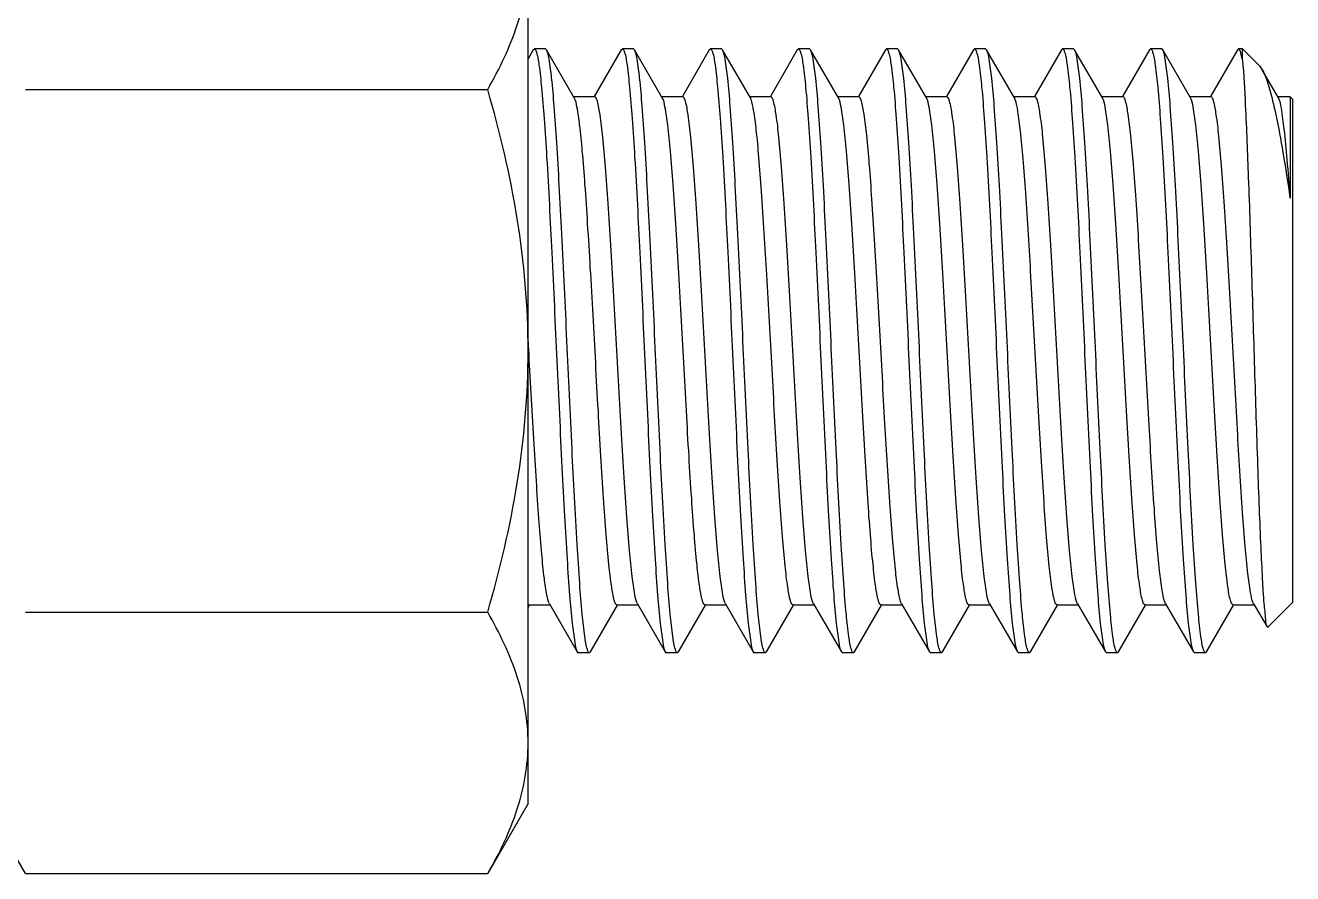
# Model space of a CAD drawing. Extents: x 4995099 to 5303443, y 4627657 to 4889583.
# Drawn here: x 5051170.4 to 5051536.2, y 4745722.7 to 4745967.5 of the extents above; entities that cross this region are included whole.
import ezdxf

# ---------------------------------------------------------------- set-up
doc = ezdxf.new("R2010")
doc.units = 0
doc.header["$LTSCALE"] = 1000
doc.header["$MEASUREMENT"] = 0
doc.layers.get('0').update_dxf_attribs({"color": 4, "linetype": 'CONTINUOUS'})

msp = doc.modelspace()

# ---------------------------------------------------------------- linework, layer by layer
at = {"linetype": 'Continuous'}
for p, q in [((5051315.53, 4745742.95), (5051315.53, 4746004.25)), ((5051317.01, 4745960.44), (5051315.53, 4745957.88)), ((5051317.01, 4745960.44), (5051317.34, 4745960.72)), ((5051320.51, 4745960.72), (5051317.34, 4745960.72)), ((5051320.51, 4745960.72), (5051317.34, 4745960.72)), ((5051317.34, 4745960.72), (5051317.39, 4745960.71)), ((5051320.84, 4745960.44), (5051320.51, 4745960.72)), ((5051328.86, 4745946.59), (5051320.84, 4745960.44)), ((5051342.42, 4745960.44), (5051334.64, 4745947.01)), ((5051342.42, 4745960.44), (5051342.75, 4745960.72)), ((5051345.92, 4745960.72), (5051342.75, 4745960.72)), ((5051345.92, 4745960.72), (5051342.75, 4745960.72)), ((5051342.75, 4745960.72), (5051342.8, 4745960.71)), ((5051346.25, 4745960.44), (5051345.92, 4745960.72)), ((5051354.27, 4745946.59), (5051346.25, 4745960.44)), ((5051367.83, 4745960.44), (5051360.05, 4745947.01)), ((5051367.83, 4745960.44), (5051368.16, 4745960.72)), ((5051371.33, 4745960.72), (5051368.16, 4745960.72)), ((5051371.33, 4745960.72), (5051368.16, 4745960.72)), ((5051368.16, 4745960.72), (5051368.21, 4745960.71)), ((5051371.66, 4745960.44), (5051371.33, 4745960.72)), ((5051379.68, 4745946.59), (5051371.66, 4745960.44)), ((5051393.24, 4745960.44), (5051385.46, 4745947.01)), ((5051393.24, 4745960.44), (5051393.57, 4745960.72)), ((5051396.74, 4745960.72), (5051393.57, 4745960.72)), ((5051396.74, 4745960.72), (5051393.57, 4745960.72)), ((5051393.57, 4745960.72), (5051393.62, 4745960.71)), ((5051397.07, 4745960.44), (5051396.74, 4745960.72)), ((5051405.09, 4745946.59), (5051397.07, 4745960.44)), ((5051418.65, 4745960.44), (5051410.87, 4745947.01)), ((5051418.65, 4745960.44), (5051418.98, 4745960.72)), ((5051422.15, 4745960.72), (5051418.98, 4745960.72)), ((5051422.15, 4745960.72), (5051418.98, 4745960.72)), ((5051418.98, 4745960.72), (5051419.03, 4745960.71)), ((5051422.48, 4745960.44), (5051422.15, 4745960.72)), ((5051430.5, 4745946.59), (5051422.48, 4745960.44)), ((5051444.06, 4745960.44), (5051436.28, 4745947.01)), ((5051444.06, 4745960.44), (5051444.39, 4745960.72)), ((5051447.56, 4745960.72), (5051444.39, 4745960.72)), ((5051447.56, 4745960.72), (5051444.39, 4745960.72)), ((5051444.39, 4745960.72), (5051444.44, 4745960.71)), ((5051447.89, 4745960.44), (5051447.56, 4745960.72)), ((5051455.91, 4745946.59), (5051447.89, 4745960.44)), ((5051469.47, 4745960.44), (5051461.69, 4745947.01)), ((5051469.47, 4745960.44), (5051469.8, 4745960.72)), ((5051472.97, 4745960.72), (5051469.8, 4745960.72)), ((5051472.97, 4745960.72), (5051469.8, 4745960.72)), ((5051469.8, 4745960.72), (5051469.85, 4745960.71)), ((5051473.3, 4745960.44), (5051472.97, 4745960.72)), ((5051481.32, 4745946.59), (5051473.3, 4745960.44)), ((5051494.88, 4745960.44), (5051487.1, 4745947.01)), ((5051494.88, 4745960.44), (5051495.21, 4745960.72)), ((5051498.38, 4745960.72), (5051495.21, 4745960.72)), ((5051498.38, 4745960.72), (5051495.21, 4745960.72)), ((5051495.21, 4745960.72), (5051495.26, 4745960.71)), ((5051498.71, 4745960.44), (5051498.38, 4745960.72)), ((5051506.73, 4745946.59), (5051498.71, 4745960.44)), ((5051520.29, 4745960.44), (5051512.51, 4745947.01)), ((5051520.62, 4745960.72), (5051520.29, 4745960.44)), ((5051521.71, 4745960.72), (5051520.62, 4745960.72)), ((5051526.64, 4745955.8), (5051521.71, 4745960.72)), ((5051521.71, 4745957.54), (5051521.71, 4745960.72)), ((5051532.14, 4745946.59), (5051527.46, 4745954.68)), ((5051170.38, 4745949.03), (5051303.86, 4745949.03)), ((5051334.78, 4745946.93), (5051328.67, 4745946.93)), ((5051360.19, 4745946.93), (5051354.08, 4745946.93)), ((5051385.6, 4745946.93), (5051379.49, 4745946.93)), ((5051379.88, 4745946.18), (5051379.68, 4745946.59)), ((5051411.01, 4745946.93), (5051404.9, 4745946.93)), ((5051436.42, 4745946.93), (5051430.31, 4745946.93)), ((5051461.83, 4745946.93), (5051455.72, 4745946.93)), ((5051456.15, 4745946.07), (5051455.91, 4745946.59)), ((5051487.24, 4745946.93), (5051481.13, 4745946.93)), ((5051512.65, 4745946.93), (5051506.54, 4745946.93)), ((5051535.51, 4745946.93), (5051531.95, 4745946.93)), ((5051536.23, 4745946.2), (5051535.51, 4745946.93)), ((5051535.51, 4745946.93), (5051535.51, 4745917.6)), ((5051536.23, 4745946.2), (5051536.23, 4745801)), ((5051315.73, 4745873.61), (5051315.53, 4745877.15)), ((5051315.78, 4745872.69), (5051315.73, 4745873.61)), ((5051499.56, 4745800.61), (5051499.33, 4745801.12)), ((5051536.23, 4745801), (5051529.07, 4745793.84)), ((5051170.38, 4745798.17), (5051303.86, 4745798.17)), ((5051315.53, 4745799.52), (5051315.92, 4745800.19)), ((5051315.77, 4745800.27), (5051321.89, 4745800.27)), ((5051321.69, 4745800.61), (5051329.72, 4745786.76)), ((5051333.54, 4745786.76), (5051341.33, 4745800.19)), ((5051341.18, 4745800.27), (5051347.3, 4745800.27)), ((5051347.1, 4745800.61), (5051355.13, 4745786.76)), ((5051358.95, 4745786.76), (5051366.74, 4745800.19)), ((5051366.59, 4745800.27), (5051372.71, 4745800.27)), ((5051372.51, 4745800.61), (5051380.54, 4745786.76)), ((5051384.36, 4745786.76), (5051392.15, 4745800.19)), ((5051392, 4745800.27), (5051398.12, 4745800.27)), ((5051397.92, 4745800.61), (5051405.95, 4745786.76)), ((5051409.77, 4745786.76), (5051417.56, 4745800.19)), ((5051417.41, 4745800.27), (5051423.53, 4745800.27)), ((5051423.33, 4745800.61), (5051431.36, 4745786.76)), ((5051435.18, 4745786.76), (5051442.97, 4745800.19)), ((5051442.82, 4745800.27), (5051448.94, 4745800.27)), ((5051448.74, 4745800.61), (5051456.77, 4745786.76)), ((5051460.59, 4745786.76), (5051468.38, 4745800.19)), ((5051468.23, 4745800.27), (5051474.35, 4745800.27)), ((5051474.15, 4745800.61), (5051482.18, 4745786.76)), ((5051486, 4745786.76), (5051493.79, 4745800.19)), ((5051493.64, 4745800.27), (5051499.76, 4745800.27)), ((5051499.56, 4745800.61), (5051507.59, 4745786.76)), ((5051511.41, 4745786.76), (5051519.2, 4745800.19)), ((5051519.05, 4745800.27), (5051525.17, 4745800.27)), ((5051524.97, 4745800.61), (5051524.85, 4745800.86)), ((5051524.97, 4745800.61), (5051525.17, 4745800.27)), ((5051525.17, 4745800.27), (5051528.85, 4745793.92)), ((5051528.85, 4745793.92), (5051529.07, 4745793.84)), ((5051329.72, 4745786.76), (5051330.04, 4745786.48)), ((5051333.22, 4745786.48), (5051330.04, 4745786.48)), ((5051333.22, 4745786.48), (5051330.04, 4745786.48)), ((5051333.22, 4745786.48), (5051333.17, 4745786.49)), ((5051333.54, 4745786.76), (5051333.22, 4745786.48)), ((5051355.13, 4745786.76), (5051355.45, 4745786.48)), ((5051358.63, 4745786.48), (5051355.45, 4745786.48)), ((5051358.63, 4745786.48), (5051355.45, 4745786.48)), ((5051358.63, 4745786.48), (5051358.58, 4745786.49)), ((5051358.95, 4745786.76), (5051358.63, 4745786.48)), ((5051380.54, 4745786.76), (5051380.86, 4745786.48)), ((5051384.04, 4745786.48), (5051380.86, 4745786.48)), ((5051384.04, 4745786.48), (5051380.86, 4745786.48)), ((5051384.04, 4745786.48), (5051383.99, 4745786.49)), ((5051384.36, 4745786.76), (5051384.04, 4745786.48)), ((5051405.95, 4745786.76), (5051406.27, 4745786.48)), ((5051409.45, 4745786.48), (5051406.27, 4745786.48)), ((5051409.45, 4745786.48), (5051406.27, 4745786.48)), ((5051409.45, 4745786.48), (5051409.4, 4745786.49)), ((5051409.77, 4745786.76), (5051409.45, 4745786.48)), ((5051431.36, 4745786.76), (5051431.68, 4745786.48)), ((5051434.86, 4745786.48), (5051431.68, 4745786.48)), ((5051434.86, 4745786.48), (5051431.68, 4745786.48)), ((5051434.86, 4745786.48), (5051434.81, 4745786.49)), ((5051435.18, 4745786.76), (5051434.86, 4745786.48)), ((5051456.77, 4745786.76), (5051457.09, 4745786.48)), ((5051460.27, 4745786.48), (5051457.09, 4745786.48)), ((5051460.27, 4745786.48), (5051457.09, 4745786.48)), ((5051460.27, 4745786.48), (5051460.22, 4745786.49)), ((5051460.59, 4745786.76), (5051460.27, 4745786.48)), ((5051482.18, 4745786.76), (5051482.5, 4745786.48)), ((5051485.68, 4745786.48), (5051482.5, 4745786.48)), ((5051485.68, 4745786.48), (5051482.5, 4745786.48)), ((5051485.68, 4745786.48), (5051485.63, 4745786.49)), ((5051486, 4745786.76), (5051485.68, 4745786.48)), ((5051507.59, 4745786.76), (5051507.91, 4745786.48)), ((5051511.09, 4745786.48), (5051507.91, 4745786.48)), ((5051511.09, 4745786.48), (5051507.91, 4745786.48)), ((5051511.09, 4745786.48), (5051511.04, 4745786.49)), ((5051511.41, 4745786.76), (5051511.09, 4745786.48)), ((5051170.38, 4745722.74), (5051158.71, 4745742.95)), ((5051315.53, 4745742.95), (5051303.86, 4745722.74)), ((5051170.38, 4745722.74), (5051303.86, 4745722.74))]:
    msp.add_line(p, q, dxfattribs=at)
for points, knots in [([(5051303.86, 4745949.03), (5051307.28, 4745954.95), (5051313.12, 4745966.98), (5051315.53, 4745980.31), (5051315.53, 4745986.75)], [0, 0, 0, 0, 0.514931, 1, 1, 1, 1]), ([(5051317.39, 4745960.71), (5051317.44, 4745960.7), (5051317.74, 4745960.47), (5051317.83, 4745960.09), (5051317.93, 4745959.79)], [0, 0, 0, 0, 0.14607, 1, 1, 1, 1]), ([(5051317.93, 4745959.79), (5051318.31, 4745958.58), (5051318.81, 4745955.16), (5051319.53, 4745948.78), (5051320.21, 4745939.9), (5051321.24, 4745924.02), (5051322.43, 4745900.71), (5051323.82, 4745870.85), (5051325, 4745845.5), (5051325.99, 4745826.42), (5051326.7, 4745814.13), (5051327.43, 4745803.83), (5051328.08, 4745795.78), (5051328.85, 4745790.41), (5051329.25, 4745787.57), (5051329.72, 4745786.76)], [0, 0, 0, 0, 0.021893, 0.059338, 0.11121, 0.175832, 0.33449, 0.514559, 0.692469, 0.77323, 0.844901, 0.90513, 0.951948, 0.983856, 1, 1, 1, 1]), ([(5051332.63, 4745787.41), (5051332.24, 4745788.61), (5051331.74, 4745792.03), (5051331.03, 4745798.41), (5051330.34, 4745807.29), (5051329.31, 4745823.17), (5051328.12, 4745846.48), (5051326.74, 4745876.34), (5051325.56, 4745901.7), (5051324.56, 4745920.78), (5051323.85, 4745933.07), (5051323.12, 4745943.37), (5051322.48, 4745951.42), (5051321.71, 4745956.79), (5051321.31, 4745959.63), (5051320.84, 4745960.44)], [0, 0, 0, 0, 0.02187, 0.059297, 0.111154, 0.175764, 0.334422, 0.514507, 0.692435, 0.773208, 0.844889, 0.905123, 0.951944, 0.983855, 1, 1, 1, 1]), ([(5051342.8, 4745960.71), (5051342.85, 4745960.7), (5051343.15, 4745960.47), (5051343.24, 4745960.09), (5051343.34, 4745959.8)], [0, 0, 0, 0, 0.146483, 1, 1, 1, 1]), ([(5051343.34, 4745959.8), (5051343.72, 4745958.6), (5051344.22, 4745955.18), (5051344.93, 4745948.81), (5051345.62, 4745939.93), (5051346.65, 4745924.05), (5051347.84, 4745900.74), (5051349.23, 4745870.88), (5051350.4, 4745845.52), (5051351.4, 4745826.43), (5051352.11, 4745814.14), (5051352.84, 4745803.83), (5051353.49, 4745795.78), (5051354.26, 4745790.41), (5051354.66, 4745787.57), (5051355.13, 4745786.76)], [0, 0, 0, 0, 0.021833, 0.05923, 0.111064, 0.175659, 0.33431, 0.514413, 0.692368, 0.773157, 0.844855, 0.905103, 0.951934, 0.983852, 1, 1, 1, 1]), ([(5051358.04, 4745787.41), (5051357.65, 4745788.62), (5051357.15, 4745792.04), (5051356.44, 4745798.42), (5051355.75, 4745807.3), (5051354.72, 4745823.18), (5051353.53, 4745846.49), (5051352.15, 4745876.35), (5051350.97, 4745901.7), (5051349.97, 4745920.79), (5051349.26, 4745933.07), (5051348.53, 4745943.37), (5051347.89, 4745951.42), (5051347.12, 4745956.79), (5051346.72, 4745959.63), (5051346.25, 4745960.44)], [0, 0, 0, 0, 0.02189, 0.059333, 0.111204, 0.175825, 0.334482, 0.514553, 0.692464, 0.773225, 0.844897, 0.905128, 0.951947, 0.983856, 1, 1, 1, 1]), ([(5051368.21, 4745960.71), (5051368.26, 4745960.7), (5051368.55, 4745960.48), (5051368.65, 4745960.11), (5051368.74, 4745959.82)], [0, 0, 0, 0, 0.14739, 1, 1, 1, 1]), ([(5051368.74, 4745959.82), (5051369.13, 4745958.63), (5051369.62, 4745955.23), (5051370.34, 4745948.87), (5051371.03, 4745940), (5051372.06, 4745924.13), (5051373.25, 4745900.83), (5051374.63, 4745870.95), (5051375.81, 4745845.57), (5051376.81, 4745826.47), (5051377.52, 4745814.17), (5051378.25, 4745803.85), (5051378.9, 4745795.79), (5051379.67, 4745790.41), (5051380.07, 4745787.57), (5051380.54, 4745786.76)], [0, 0, 0, 0, 0.021699, 0.058987, 0.110742, 0.175283, 0.333897, 0.514056, 0.692114, 0.772961, 0.844719, 0.905022, 0.951896, 0.98384, 1, 1, 1, 1]), ([(5051383.45, 4745787.4), (5051383.07, 4745788.61), (5051382.57, 4745792.02), (5051381.85, 4745798.39), (5051381.17, 4745807.27), (5051380.14, 4745823.15), (5051378.94, 4745846.46), (5051377.56, 4745876.32), (5051376.38, 4745901.68), (5051375.38, 4745920.77), (5051374.67, 4745933.06), (5051373.94, 4745943.37), (5051373.3, 4745951.42), (5051372.53, 4745956.79), (5051372.13, 4745959.63), (5051371.66, 4745960.44)], [0, 0, 0, 0, 0.021836, 0.059237, 0.111077, 0.175677, 0.334321, 0.514424, 0.692372, 0.773156, 0.844853, 0.905103, 0.951936, 0.983852, 1, 1, 1, 1]), ([(5051393.62, 4745960.71), (5051393.67, 4745960.7), (5051393.97, 4745960.47), (5051394.06, 4745960.09), (5051394.16, 4745959.79)], [0, 0, 0, 0, 0.146196, 1, 1, 1, 1]), ([(5051394.16, 4745959.79), (5051394.54, 4745958.59), (5051395.04, 4745955.17), (5051395.76, 4745948.79), (5051396.44, 4745939.91), (5051397.47, 4745924.03), (5051398.66, 4745900.72), (5051400.05, 4745870.86), (5051401.23, 4745845.5), (5051402.22, 4745826.42), (5051402.93, 4745814.13), (5051403.66, 4745803.83), (5051404.31, 4745795.78), (5051405.08, 4745790.41), (5051405.48, 4745787.57), (5051405.95, 4745786.76)], [0, 0, 0, 0, 0.021874, 0.059306, 0.111169, 0.175785, 0.334437, 0.514518, 0.69244, 0.773206, 0.844885, 0.905122, 0.951944, 0.983855, 1, 1, 1, 1]), ([(5051408.87, 4745787.38), (5051408.48, 4745788.58), (5051407.98, 4745791.98), (5051407.27, 4745798.34), (5051406.58, 4745807.21), (5051405.55, 4745823.08), (5051404.36, 4745846.39), (5051402.97, 4745876.26), (5051401.79, 4745901.64), (5051400.8, 4745920.74), (5051400.09, 4745933.04), (5051399.35, 4745943.35), (5051398.71, 4745951.41), (5051397.94, 4745956.79), (5051397.54, 4745959.63), (5051397.07, 4745960.44)], [0, 0, 0, 0, 0.021728, 0.059039, 0.110811, 0.175364, 0.333989, 0.514137, 0.692171, 0.773007, 0.844751, 0.905041, 0.951904, 0.983842, 1, 1, 1, 1]), ([(5051419.03, 4745960.71), (5051419.08, 4745960.7), (5051419.38, 4745960.47), (5051419.48, 4745960.09), (5051419.57, 4745959.79)], [0, 0, 0, 0, 0.146015, 1, 1, 1, 1]), ([(5051419.57, 4745959.79), (5051419.95, 4745958.58), (5051420.45, 4745955.16), (5051421.17, 4745948.78), (5051421.85, 4745939.89), (5051422.88, 4745924.01), (5051424.07, 4745900.7), (5051425.46, 4745870.85), (5051426.64, 4745845.49), (5051427.63, 4745826.41), (5051428.34, 4745814.13), (5051429.07, 4745803.83), (5051429.72, 4745795.78), (5051430.49, 4745790.41), (5051430.89, 4745787.57), (5051431.36, 4745786.76)], [0, 0, 0, 0, 0.021902, 0.059353, 0.11123, 0.175855, 0.334516, 0.514581, 0.692484, 0.773243, 0.844911, 0.905136, 0.951951, 0.983857, 1, 1, 1, 1]), ([(5051434.27, 4745787.41), (5051433.88, 4745788.62), (5051433.38, 4745792.03), (5051432.67, 4745798.41), (5051431.98, 4745807.3), (5051430.95, 4745823.18), (5051429.76, 4745846.49), (5051428.38, 4745876.34), (5051427.2, 4745901.7), (5051426.2, 4745920.79), (5051425.49, 4745933.07), (5051424.76, 4745943.37), (5051424.12, 4745951.42), (5051423.35, 4745956.79), (5051422.95, 4745959.63), (5051422.48, 4745960.44)], [0, 0, 0, 0, 0.021885, 0.059324, 0.11119, 0.175807, 0.334466, 0.514541, 0.692458, 0.773225, 0.8449, 0.90513, 0.951948, 0.983856, 1, 1, 1, 1]), ([(5051444.44, 4745960.71), (5051444.49, 4745960.7), (5051444.79, 4745960.47), (5051444.88, 4745960.1), (5051444.97, 4745959.81)], [0, 0, 0, 0, 0.146759, 1, 1, 1, 1]), ([(5051444.97, 4745959.81), (5051445.36, 4745958.61), (5051445.86, 4745955.2), (5051446.57, 4745948.83), (5051447.26, 4745939.95), (5051448.29, 4745924.08), (5051449.48, 4745900.77), (5051450.86, 4745870.9), (5051452.04, 4745845.54), (5051453.04, 4745826.44), (5051453.75, 4745814.15), (5051454.48, 4745803.84), (5051455.13, 4745795.79), (5051455.9, 4745790.41), (5051456.3, 4745787.57), (5051456.77, 4745786.76)], [0, 0, 0, 0, 0.021792, 0.059156, 0.110966, 0.175545, 0.334187, 0.514308, 0.692293, 0.7731, 0.844815, 0.905079, 0.951923, 0.983848, 1, 1, 1, 1]), ([(5051459.68, 4745787.41), (5051459.29, 4745788.62), (5051458.79, 4745792.03), (5051458.08, 4745798.41), (5051457.39, 4745807.3), (5051456.36, 4745823.18), (5051455.17, 4745846.48), (5051453.79, 4745876.34), (5051452.61, 4745901.7), (5051451.61, 4745920.78), (5051450.9, 4745933.07), (5051450.17, 4745943.37), (5051449.53, 4745951.42), (5051448.76, 4745956.79), (5051448.36, 4745959.63), (5051447.89, 4745960.44)], [0, 0, 0, 0, 0.021878, 0.059312, 0.111177, 0.175794, 0.334448, 0.514526, 0.692445, 0.773211, 0.844888, 0.905123, 0.951945, 0.983855, 1, 1, 1, 1]), ([(5051469.85, 4745960.71), (5051469.9, 4745960.7), (5051470.2, 4745960.47), (5051470.29, 4745960.1), (5051470.38, 4745959.81)], [0, 0, 0, 0, 0.146768, 1, 1, 1, 1]), ([(5051470.38, 4745959.81), (5051470.77, 4745958.61), (5051471.27, 4745955.2), (5051471.98, 4745948.83), (5051472.67, 4745939.95), (5051473.7, 4745924.08), (5051474.89, 4745900.77), (5051476.27, 4745870.91), (5051477.45, 4745845.54), (5051478.45, 4745826.44), (5051479.16, 4745814.15), (5051479.89, 4745803.84), (5051480.54, 4745795.79), (5051481.31, 4745790.41), (5051481.71, 4745787.57), (5051482.18, 4745786.76)], [0, 0, 0, 0, 0.021791, 0.059155, 0.110967, 0.175548, 0.334182, 0.514304, 0.692288, 0.773093, 0.844809, 0.905077, 0.951923, 0.983848, 1, 1, 1, 1]), ([(5051485.09, 4745787.39), (5051484.71, 4745788.59), (5051484.21, 4745792), (5051483.5, 4745798.36), (5051482.81, 4745807.24), (5051481.78, 4745823.11), (5051480.59, 4745846.42), (5051479.2, 4745876.28), (5051478.02, 4745901.66), (5051477.03, 4745920.75), (5051476.31, 4745933.05), (5051475.58, 4745943.36), (5051474.94, 4745951.41), (5051474.17, 4745956.79), (5051473.77, 4745959.63), (5051473.3, 4745960.44)], [0, 0, 0, 0, 0.021768, 0.059112, 0.11091, 0.17548, 0.33411, 0.514241, 0.692243, 0.773059, 0.844786, 0.905063, 0.951916, 0.983846, 1, 1, 1, 1]), ([(5051495.26, 4745960.71), (5051495.31, 4745960.7), (5051495.61, 4745960.47), (5051495.7, 4745960.09), (5051495.8, 4745959.79)], [0, 0, 0, 0, 0.146155, 1, 1, 1, 1]), ([(5051495.8, 4745959.79), (5051496.18, 4745958.59), (5051496.68, 4745955.17), (5051497.4, 4745948.79), (5051498.08, 4745939.9), (5051499.11, 4745924.02), (5051500.3, 4745900.72), (5051501.69, 4745870.86), (5051502.87, 4745845.5), (5051503.86, 4745826.42), (5051504.57, 4745814.13), (5051505.3, 4745803.83), (5051505.95, 4745795.78), (5051506.72, 4745790.41), (5051507.12, 4745787.57), (5051507.59, 4745786.76)], [0, 0, 0, 0, 0.02188, 0.059316, 0.111182, 0.1758, 0.334454, 0.51453, 0.692448, 0.773213, 0.844889, 0.905123, 0.951945, 0.983855, 1, 1, 1, 1]), ([(5051510.5, 4745787.39), (5051510.12, 4745788.59), (5051509.62, 4745792), (5051508.91, 4745798.36), (5051508.22, 4745807.23), (5051507.19, 4745823.11), (5051506, 4745846.42), (5051504.61, 4745876.28), (5051503.43, 4745901.66), (5051502.44, 4745920.75), (5051501.72, 4745933.05), (5051500.99, 4745943.36), (5051500.35, 4745951.41), (5051499.58, 4745956.79), (5051499.18, 4745959.63), (5051498.71, 4745960.44)], [0, 0, 0, 0, 0.021766, 0.059108, 0.110903, 0.175472, 0.334108, 0.51424, 0.692244, 0.773062, 0.844789, 0.905064, 0.951915, 0.983846, 1, 1, 1, 1]), ([(5051520.93, 4745960.46), (5051520.89, 4745960.54), (5051520.81, 4745960.65), (5051520.67, 4745960.72), (5051520.62, 4745960.72)], [0, 0, 0, 0, 0.595459, 1, 1, 1, 1]), ([(5051521.71, 4745957.54), (5051521.65, 4745957.89), (5051521.45, 4745958.87), (5051521.27, 4745959.9), (5051520.93, 4745960.46)], [0, 0, 0, 0, 0.346578, 1, 1, 1, 1]), ([(5051521.71, 4745957.54), (5051522.15, 4745953.2), (5051522.72, 4745941.88), (5051523.54, 4745921.79), (5051524.35, 4745896.43), (5051525.19, 4745868.72), (5051525.91, 4745845.63), (5051526.53, 4745828.47), (5051526.96, 4745817.55), (5051527.43, 4745808.47), (5051527.78, 4745801.46), (5051528.35, 4745796.93), (5051528.49, 4745794.55), (5051528.85, 4745793.92)], [0, 0, 0, 0, 0.079873, 0.207357, 0.368394, 0.544526, 0.714953, 0.791458, 0.858883, 0.915067, 0.958179, 0.986787, 1, 1, 1, 1]), ([(5051527.46, 4745954.68), (5051528.34, 4745953.15), (5051529.77, 4745948.81), (5051531.65, 4745940.84), (5051533.6, 4745930.08), (5051534.85, 4745922.02), (5051535.51, 4745917.6)], [0, 0, 0, 0, 0.139011, 0.356589, 0.647179, 1, 1, 1, 1]), ([(5051315.53, 4745873.6), (5051315.53, 4745886.35), (5051313.3, 4745911.9), (5051307.4, 4745936.78), (5051303.86, 4745949.03)], [0, 0, 0, 0, 0.499896, 1, 1, 1, 1]), ([(5051341.18, 4745800.27), (5051341.01, 4745800.27), (5051340.64, 4745800.8), (5051340.14, 4745802.48), (5051339.47, 4745806.36), (5051338.77, 4745812.63), (5051338.03, 4745821.17), (5051337.28, 4745831.57), (5051336.53, 4745843.51), (5051335.78, 4745856.52), (5051334.77, 4745874.67), (5051333.79, 4745892.65), (5051332.75, 4745909.82), (5051332.01, 4745921.05), (5051331.25, 4745930.54), (5051330.56, 4745938.03), (5051329.78, 4745943.1), (5051329.32, 4745945.8), (5051328.86, 4745946.59)], [0, 0, 0, 0, 0.003456, 0.010692, 0.037889, 0.081613, 0.140406, 0.212192, 0.2944, 0.384075, 0.477989, 0.664972, 0.751304, 0.828651, 0.894236, 0.945722, 0.981321, 1, 1, 1, 1]), ([(5051347.1, 4745800.61), (5051346.64, 4745801.4), (5051346.18, 4745804.1), (5051345.41, 4745809.18), (5051344.72, 4745816.66), (5051343.96, 4745826.16), (5051343.21, 4745837.38), (5051342.18, 4745854.55), (5051341.2, 4745872.53), (5051340.19, 4745890.68), (5051339.44, 4745903.7), (5051338.68, 4745915.63), (5051337.94, 4745926.03), (5051337.19, 4745934.57), (5051336.5, 4745940.84), (5051335.82, 4745944.72), (5051335.32, 4745946.41), (5051334.95, 4745946.93), (5051334.78, 4745946.93)], [0, 0, 0, 0, 0.01868, 0.054278, 0.105764, 0.171348, 0.248694, 0.335027, 0.52201, 0.615925, 0.705601, 0.787809, 0.859593, 0.918386, 0.962109, 0.989306, 0.996546, 1, 1, 1, 1]), ([(5051366.59, 4745800.27), (5051366.42, 4745800.27), (5051366.05, 4745800.8), (5051365.55, 4745802.48), (5051364.88, 4745806.36), (5051364.18, 4745812.63), (5051363.44, 4745821.17), (5051362.69, 4745831.57), (5051361.94, 4745843.51), (5051361.19, 4745856.52), (5051360.18, 4745874.67), (5051359.2, 4745892.65), (5051358.16, 4745909.82), (5051357.42, 4745921.05), (5051356.66, 4745930.54), (5051355.97, 4745938.03), (5051355.19, 4745943.1), (5051354.73, 4745945.8), (5051354.27, 4745946.59)], [0, 0, 0, 0, 0.003456, 0.010693, 0.037891, 0.081614, 0.140408, 0.212192, 0.2944, 0.384075, 0.47799, 0.664974, 0.751306, 0.828653, 0.894237, 0.945723, 0.981321, 1, 1, 1, 1]), ([(5051372.51, 4745800.61), (5051372.05, 4745801.4), (5051371.59, 4745804.1), (5051370.82, 4745809.18), (5051370.13, 4745816.66), (5051369.37, 4745826.16), (5051368.62, 4745837.38), (5051367.59, 4745854.55), (5051366.61, 4745872.53), (5051365.6, 4745890.68), (5051364.85, 4745903.7), (5051364.09, 4745915.63), (5051363.35, 4745926.03), (5051362.6, 4745934.57), (5051361.91, 4745940.84), (5051361.23, 4745944.72), (5051360.73, 4745946.41), (5051360.36, 4745946.93), (5051360.19, 4745946.93)], [0, 0, 0, 0, 0.018679, 0.054277, 0.105763, 0.171348, 0.248694, 0.335027, 0.52201, 0.615925, 0.7056, 0.787807, 0.859593, 0.918386, 0.96211, 0.989308, 0.996544, 1, 1, 1, 1]), ([(5051392, 4745800.27), (5051391.84, 4745800.27), (5051391.47, 4745800.78), (5051390.98, 4745802.41), (5051390.31, 4745806.18), (5051389.63, 4745812.26), (5051388.9, 4745820.56), (5051388.16, 4745830.68), (5051387.42, 4745842.32), (5051386.68, 4745855.05), (5051385.69, 4745872.9), (5051384.5, 4745894.5), (5051383.28, 4745914.86), (5051382.23, 4745928.79), (5051381.52, 4745936.59), (5051380.79, 4745942.17), (5051380.27, 4745945.15), (5051379.88, 4745946.18)], [0, 0, 0, 0, 0.003387, 0.010439, 0.0369, 0.079457, 0.136743, 0.2068, 0.287199, 0.375139, 0.467553, 0.652855, 0.817457, 0.884687, 0.938635, 0.97747, 1, 1, 1, 1]), ([(5051397.92, 4745800.61), (5051397.46, 4745801.4), (5051397, 4745804.1), (5051396.23, 4745809.18), (5051395.54, 4745816.66), (5051394.78, 4745826.16), (5051394.03, 4745837.38), (5051393, 4745854.55), (5051392.02, 4745872.53), (5051391.01, 4745890.68), (5051390.26, 4745903.7), (5051389.5, 4745915.63), (5051388.76, 4745926.03), (5051388.01, 4745934.57), (5051387.32, 4745940.84), (5051386.64, 4745944.72), (5051386.14, 4745946.41), (5051385.77, 4745946.93), (5051385.6, 4745946.93)], [0, 0, 0, 0, 0.01868, 0.054279, 0.105765, 0.17135, 0.248697, 0.335029, 0.522011, 0.615926, 0.705601, 0.787809, 0.859595, 0.918388, 0.962111, 0.989308, 0.996545, 1, 1, 1, 1]), ([(5051417.41, 4745800.27), (5051417.24, 4745800.28), (5051416.87, 4745800.8), (5051416.37, 4745802.48), (5051415.7, 4745806.36), (5051415, 4745812.63), (5051414.26, 4745821.17), (5051413.51, 4745831.57), (5051412.76, 4745843.51), (5051412.01, 4745856.52), (5051411, 4745874.67), (5051410.02, 4745892.65), (5051408.98, 4745909.82), (5051408.24, 4745921.05), (5051407.48, 4745930.54), (5051406.79, 4745938.03), (5051406.01, 4745943.1), (5051405.55, 4745945.8), (5051405.09, 4745946.59)], [0, 0, 0, 0, 0.003455, 0.010692, 0.037889, 0.081612, 0.140406, 0.212191, 0.294399, 0.384075, 0.477989, 0.664972, 0.751304, 0.82865, 0.894235, 0.945722, 0.981321, 1, 1, 1, 1]), ([(5051423.06, 4745801.24), (5051422.68, 4745802.36), (5051422.16, 4745805.47), (5051421.44, 4745811.23), (5051420.73, 4745819.16), (5051419.68, 4745833.17), (5051418.47, 4745853.52), (5051417.29, 4745875.04), (5051416.3, 4745892.76), (5051415.57, 4745905.37), (5051414.83, 4745916.89), (5051414.1, 4745926.89), (5051413.37, 4745935.09), (5051412.69, 4745941.1), (5051412.03, 4745944.82), (5051411.54, 4745946.43), (5051411.18, 4745946.93), (5051411.01, 4745946.93)], [0, 0, 0, 0, 0.024104, 0.064245, 0.119183, 0.187069, 0.352029, 0.536643, 0.62845, 0.715691, 0.795361, 0.864724, 0.921406, 0.963495, 0.989662, 0.996639, 1, 1, 1, 1]), ([(5051442.82, 4745800.27), (5051442.65, 4745800.27), (5051442.28, 4745800.8), (5051441.78, 4745802.48), (5051441.11, 4745806.36), (5051440.41, 4745812.63), (5051439.67, 4745821.17), (5051438.92, 4745831.57), (5051438.17, 4745843.51), (5051437.42, 4745856.52), (5051436.41, 4745874.67), (5051435.43, 4745892.65), (5051434.39, 4745909.82), (5051433.65, 4745921.05), (5051432.89, 4745930.54), (5051432.2, 4745938.03), (5051431.42, 4745943.1), (5051430.96, 4745945.8), (5051430.5, 4745946.59)], [0, 0, 0, 0, 0.003456, 0.010693, 0.037891, 0.081614, 0.140408, 0.212193, 0.2944, 0.384075, 0.47799, 0.664974, 0.751306, 0.828653, 0.894237, 0.945723, 0.981321, 1, 1, 1, 1]), ([(5051448.74, 4745800.61), (5051448.28, 4745801.4), (5051447.82, 4745804.1), (5051447.05, 4745809.18), (5051446.36, 4745816.66), (5051445.6, 4745826.16), (5051444.85, 4745837.38), (5051443.82, 4745854.55), (5051442.84, 4745872.53), (5051441.83, 4745890.68), (5051441.08, 4745903.7), (5051440.32, 4745915.63), (5051439.58, 4745926.03), (5051438.83, 4745934.57), (5051438.14, 4745940.84), (5051437.46, 4745944.72), (5051436.96, 4745946.41), (5051436.59, 4745946.93), (5051436.42, 4745946.93)], [0, 0, 0, 0, 0.018679, 0.054277, 0.105763, 0.171347, 0.248694, 0.335027, 0.52201, 0.615925, 0.7056, 0.787807, 0.859592, 0.918386, 0.962109, 0.989307, 0.996544, 1, 1, 1, 1]), ([(5051468.23, 4745800.27), (5051468.07, 4745800.27), (5051467.7, 4745800.77), (5051467.21, 4745802.4), (5051466.55, 4745806.14), (5051465.87, 4745812.18), (5051465.14, 4745820.43), (5051464.41, 4745830.49), (5051463.67, 4745842.06), (5051462.93, 4745854.72), (5051461.94, 4745872.51), (5051460.76, 4745894.06), (5051459.54, 4745914.42), (5051458.49, 4745928.39), (5051457.78, 4745936.26), (5051457.06, 4745941.94), (5051456.54, 4745944.99), (5051456.15, 4745946.07)], [0, 0, 0, 0, 0.003373, 0.010385, 0.036689, 0.078996, 0.13596, 0.205646, 0.285655, 0.373222, 0.465313, 0.650248, 0.815042, 0.882623, 0.937099, 0.976631, 1, 1, 1, 1]), ([(5051474.15, 4745800.61), (5051473.69, 4745801.4), (5051473.23, 4745804.1), (5051472.46, 4745809.18), (5051471.77, 4745816.66), (5051471.01, 4745826.16), (5051470.26, 4745837.38), (5051469.23, 4745854.55), (5051468.25, 4745872.53), (5051467.24, 4745890.68), (5051466.49, 4745903.7), (5051465.73, 4745915.63), (5051464.99, 4745926.03), (5051464.24, 4745934.57), (5051463.55, 4745940.84), (5051462.87, 4745944.72), (5051462.37, 4745946.41), (5051462, 4745946.93), (5051461.83, 4745946.93)], [0, 0, 0, 0, 0.01868, 0.054279, 0.105765, 0.17135, 0.248697, 0.335029, 0.522011, 0.615925, 0.705601, 0.787809, 0.859595, 0.918388, 0.962111, 0.989308, 0.996545, 1, 1, 1, 1]), ([(5051493.64, 4745800.27), (5051493.47, 4745800.28), (5051493.1, 4745800.8), (5051492.6, 4745802.48), (5051491.93, 4745806.36), (5051491.23, 4745812.63), (5051490.49, 4745821.17), (5051489.74, 4745831.57), (5051488.99, 4745843.51), (5051488.24, 4745856.52), (5051487.23, 4745874.67), (5051486.25, 4745892.65), (5051485.21, 4745909.82), (5051484.47, 4745921.05), (5051483.71, 4745930.54), (5051483.02, 4745938.03), (5051482.24, 4745943.1), (5051481.78, 4745945.8), (5051481.32, 4745946.59)], [0, 0, 0, 0, 0.003455, 0.010692, 0.037889, 0.081612, 0.140405, 0.212191, 0.294399, 0.384075, 0.477989, 0.664971, 0.751303, 0.82865, 0.894235, 0.945721, 0.98132, 1, 1, 1, 1]), ([(5051499.33, 4745801.12), (5051498.94, 4745802.19), (5051498.43, 4745805.24), (5051497.7, 4745810.9), (5051496.99, 4745818.76), (5051495.94, 4745832.73), (5051494.72, 4745853.09), (5051493.54, 4745874.64), (5051492.55, 4745892.44), (5051491.81, 4745905.11), (5051491.07, 4745916.69), (5051490.34, 4745926.76), (5051489.61, 4745935.01), (5051488.93, 4745941.06), (5051488.26, 4745944.8), (5051487.77, 4745946.43), (5051487.41, 4745946.93), (5051487.24, 4745946.93)], [0, 0, 0, 0, 0.023269, 0.062718, 0.117132, 0.184671, 0.349442, 0.534421, 0.62655, 0.714161, 0.794217, 0.863947, 0.920949, 0.963286, 0.989608, 0.996625, 1, 1, 1, 1]), ([(5051519.05, 4745800.27), (5051518.88, 4745800.27), (5051518.51, 4745800.8), (5051518.01, 4745802.48), (5051517.34, 4745806.36), (5051516.64, 4745812.63), (5051515.9, 4745821.17), (5051515.15, 4745831.57), (5051514.4, 4745843.51), (5051513.65, 4745856.52), (5051512.64, 4745874.67), (5051511.66, 4745892.65), (5051510.62, 4745909.82), (5051509.88, 4745921.05), (5051509.12, 4745930.54), (5051508.43, 4745938.03), (5051507.65, 4745943.1), (5051507.19, 4745945.8), (5051506.73, 4745946.59)], [0, 0, 0, 0, 0.003455, 0.010693, 0.037891, 0.081614, 0.140407, 0.212192, 0.2944, 0.384075, 0.47799, 0.664974, 0.751306, 0.828653, 0.894237, 0.945723, 0.981321, 1, 1, 1, 1]), ([(5051524.85, 4745800.86), (5051524.43, 4745801.81), (5051523.93, 4745804.7), (5051523.19, 4745810.11), (5051522.48, 4745817.8), (5051521.42, 4745831.66), (5051520.19, 4745852.04), (5051519, 4745873.7), (5051518.01, 4745891.65), (5051517.26, 4745904.48), (5051516.51, 4745916.22), (5051515.78, 4745926.43), (5051515.04, 4745934.82), (5051514.35, 4745940.96), (5051513.68, 4745944.77), (5051513.19, 4745946.42), (5051512.82, 4745946.93), (5051512.65, 4745946.93)], [0, 0, 0, 0, 0.021222, 0.058965, 0.112084, 0.178762, 0.343059, 0.528931, 0.621852, 0.710377, 0.791385, 0.862024, 0.919818, 0.962768, 0.989477, 0.996588, 1, 1, 1, 1]), ([(5051535.51, 4745917.6), (5051535.25, 4745921.32), (5051534.75, 4745927.97), (5051534.01, 4745936.68), (5051533.14, 4745942.56), (5051532.67, 4745945.69), (5051532.14, 4745946.59)], [0, 0, 0, 0, 0.382915, 0.68479, 0.89301, 1, 1, 1, 1]), ([(5051303.86, 4745798.17), (5051307.4, 4745810.43), (5051313.3, 4745835.31), (5051315.53, 4745860.85), (5051315.53, 4745873.6)], [0, 0, 0, 0, 0.500104, 1, 1, 1, 1]), ([(5051321.69, 4745800.61), (5051321.26, 4745801.35), (5051320.81, 4745803.88), (5051320.07, 4745808.63), (5051319.4, 4745815.61), (5051318.67, 4745824.49), (5051317.96, 4745835.02), (5051316.96, 4745851.26), (5051316.26, 4745863.97), (5051315.78, 4745872.69)], [0, 0, 0, 0, 0.035817, 0.103405, 0.201006, 0.325505, 0.472815, 0.638061, 1, 1, 1, 1]), ([(5051315.53, 4745760.45), (5051315.53, 4745766.89), (5051313.12, 4745780.22), (5051307.28, 4745792.25), (5051303.86, 4745798.17)], [0, 0, 0, 0, 0.485069, 1, 1, 1, 1]), ([(5051315.77, 4745800.27), (5051315.73, 4745800.27), (5051315.64, 4745800.3), (5051315.57, 4745800.37), (5051315.53, 4745800.41)], [0, 0, 0, 0, 0.445368, 1, 1, 1, 1]), ([(5051333.17, 4745786.49), (5051333.12, 4745786.5), (5051332.82, 4745786.73), (5051332.72, 4745787.11), (5051332.63, 4745787.41)], [0, 0, 0, 0, 0.146229, 1, 1, 1, 1]), ([(5051358.58, 4745786.49), (5051358.53, 4745786.5), (5051358.23, 4745786.73), (5051358.13, 4745787.11), (5051358.04, 4745787.41)], [0, 0, 0, 0, 0.146092, 1, 1, 1, 1]), ([(5051383.99, 4745786.49), (5051383.94, 4745786.5), (5051383.64, 4745786.73), (5051383.54, 4745787.11), (5051383.45, 4745787.4)], [0, 0, 0, 0, 0.146465, 1, 1, 1, 1]), ([(5051409.4, 4745786.49), (5051409.35, 4745786.5), (5051409.05, 4745786.72), (5051408.96, 4745787.1), (5051408.87, 4745787.38)], [0, 0, 0, 0, 0.147196, 1, 1, 1, 1]), ([(5051434.81, 4745786.49), (5051434.76, 4745786.5), (5051434.46, 4745786.73), (5051434.36, 4745787.11), (5051434.27, 4745787.41)], [0, 0, 0, 0, 0.146127, 1, 1, 1, 1]), ([(5051460.22, 4745786.49), (5051460.17, 4745786.5), (5051459.87, 4745786.73), (5051459.77, 4745787.11), (5051459.68, 4745787.41)], [0, 0, 0, 0, 0.146169, 1, 1, 1, 1]), ([(5051485.63, 4745786.49), (5051485.58, 4745786.5), (5051485.28, 4745786.73), (5051485.19, 4745787.1), (5051485.09, 4745787.39)], [0, 0, 0, 0, 0.146926, 1, 1, 1, 1]), ([(5051511.04, 4745786.49), (5051510.99, 4745786.5), (5051510.69, 4745786.73), (5051510.6, 4745787.1), (5051510.5, 4745787.39)], [0, 0, 0, 0, 0.146938, 1, 1, 1, 1]), ([(5051303.86, 4745722.74), (5051307.28, 4745728.66), (5051313.12, 4745740.69), (5051315.53, 4745754.01), (5051315.53, 4745760.45)], [0, 0, 0, 0, 0.514931, 1, 1, 1, 1])]:
    msp.add_open_spline(points, degree=3, knots=knots, dxfattribs=at)
for points in [[(5051526.64, 4745955.8), (5051526.96, 4745955.47), (5051527.22, 4745955.08), (5051527.46, 4745954.68)], [(5051423.33, 4745800.61), (5051423.22, 4745800.81), (5051423.14, 4745801.02), (5051423.06, 4745801.24)]]:
    msp.add_open_spline(points, degree=3, dxfattribs=at)

doc.saveas('drawing.dxf')
